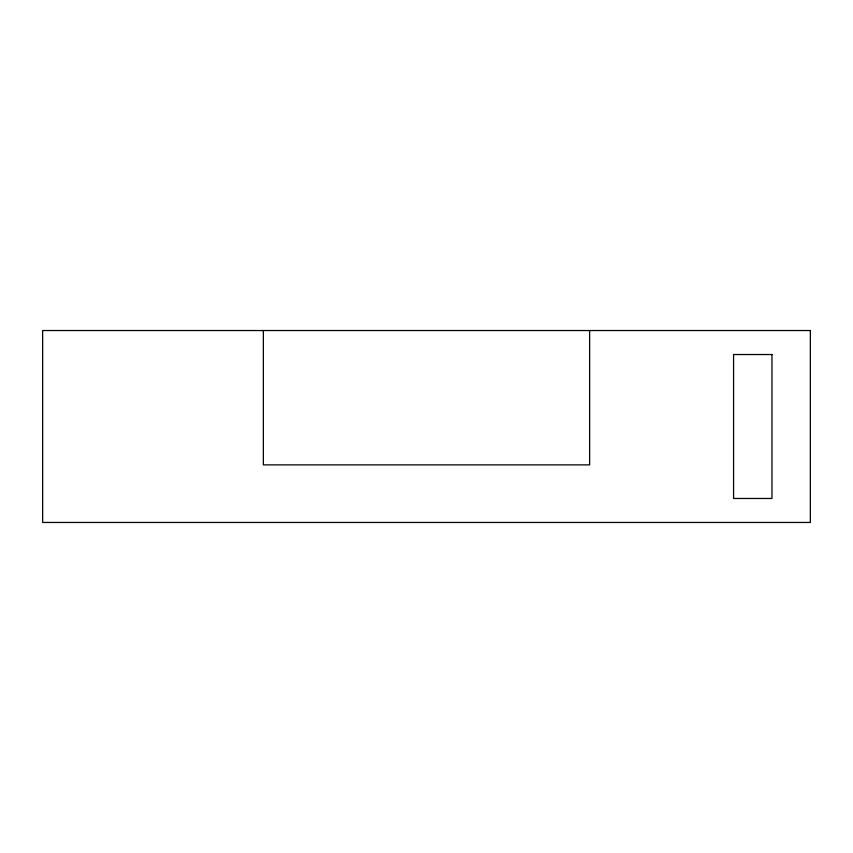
<?xml version="1.0" encoding="UTF-8"?>
<svg xmlns="http://www.w3.org/2000/svg" width="853" height="853" viewBox="0 0 853 853"><rect width="100%" height="100%" fill="white"/><g stroke="black" fill="none" stroke-linecap="round" stroke-linejoin="round"><path stroke-width="1.28" d="M589.636 330.537L589.636 464.885L263.364 464.885L263.364 330.537M810.35 330.537L42.65 330.537L42.65 522.462L810.35 522.462L810.35 330.537M771.965 354.528L733.58 354.528L733.58 498.472L771.965 498.472L771.965 354.528"/></g></svg>
